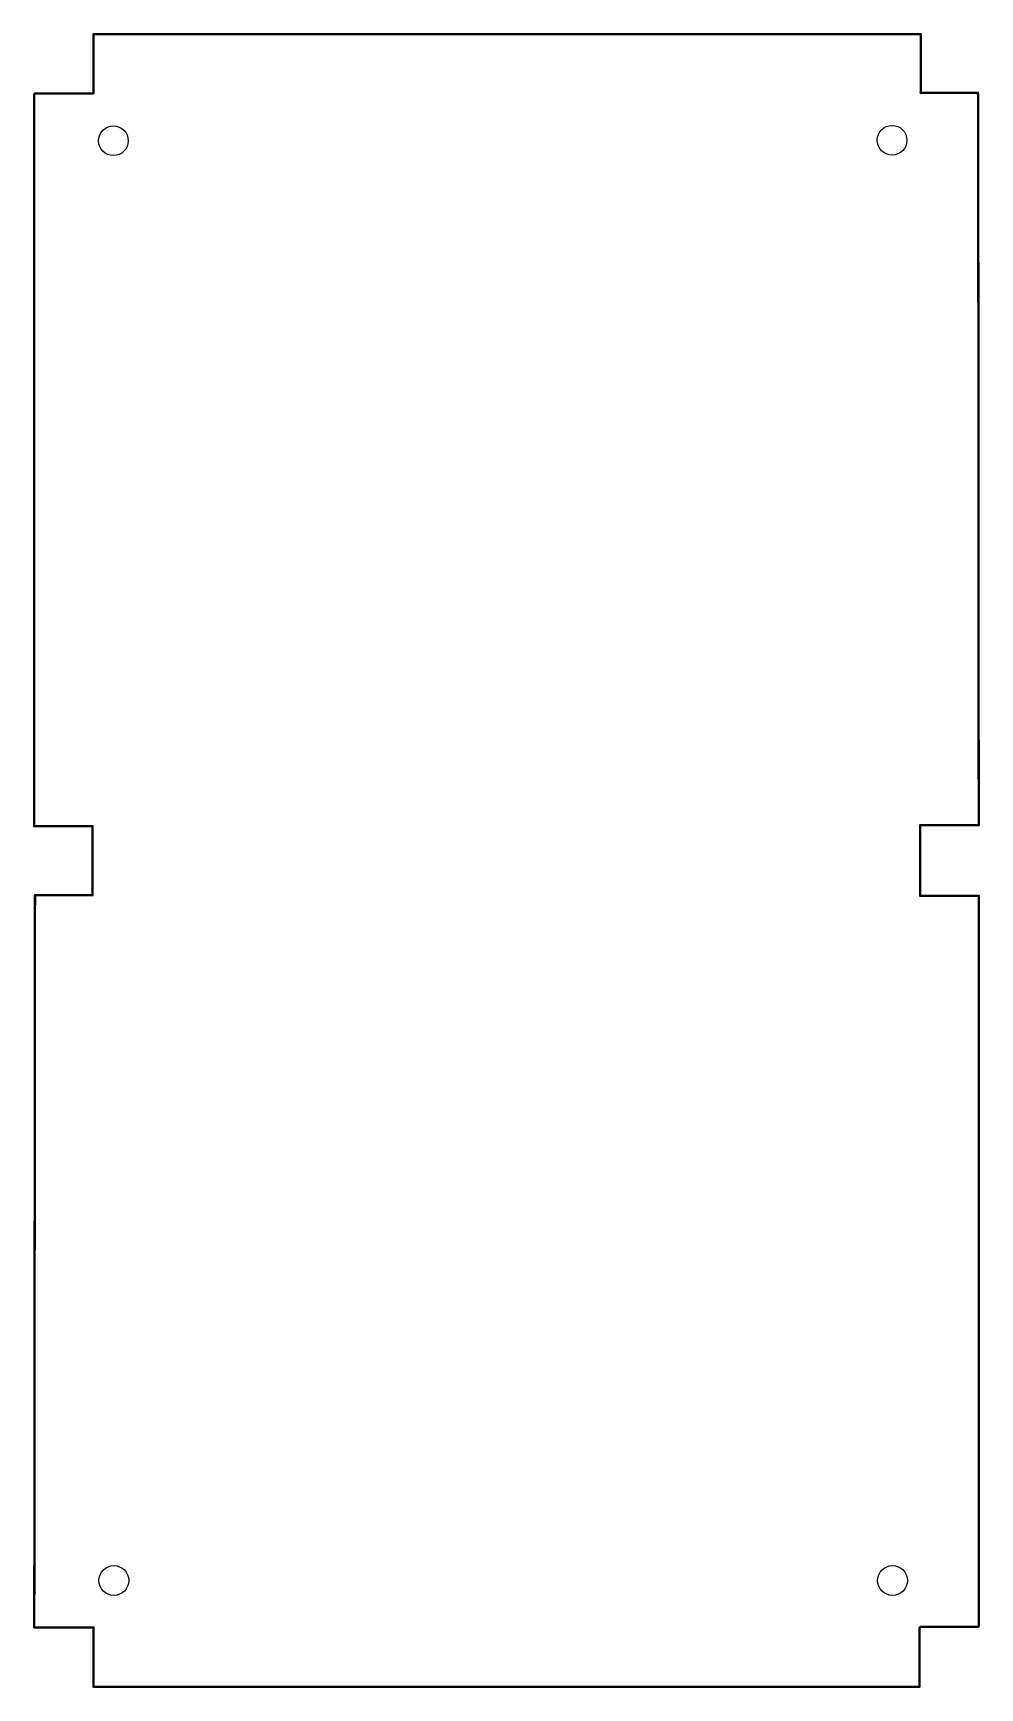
# Model space of a CAD drawing. Extents: x 0 to 102, y 0 to 178.
import ezdxf

# ---------------------------------------------------------------- set-up
doc = ezdxf.new("R2010")
doc.units = 0
doc.layers.add('20', color=7, linetype='CONTINUOUS')

msp = doc.modelspace()

# ---------------------------------------------------------------- linework, layer by layer
at = {"layer": '20', "const_width": 0.254}
for points in [[(95.377, 177.8254), (6.3754, 177.8254)], [(6.3754, 177.8254), (6.3754, 171.5262)], [(95.377, 171.6786), (95.377, 177.8254)], [(0.0762, 171.45), (0, 171.3738)], [(0, 171.3738), (0, 92.6084)], [(6.2992, 171.45), (0.0762, 171.45)], [(6.3754, 171.5262), (6.2992, 171.45)], [(95.3516, 171.5262), (95.377, 171.6786)], [(101.5238, 171.5262), (95.3516, 171.5262)], [(101.5492, 165.4302), (101.5238, 171.5262)], [(101.6, 92.71), (101.5492, 165.4302)], [(0, 92.6084), (6.2484, 92.6084)], [(6.2484, 92.6084), (6.2484, 85.1662)], [(95.3008, 85.1154), (95.3008, 92.71)], [(95.3008, 92.71), (101.6, 92.71)], [(0.0762, 85.1662), (0, 6.3754)], [(6.2484, 85.1662), (0.0762, 85.1662)], [(101.6, 85.1154), (95.3008, 85.1154)], [(101.6, 6.5278), (101.6, 85.1154)], [(6.3754, 6.3754), (0, 6.3754)], [(6.3754, 0), (6.3754, 6.3754)], [(95.2246, 6.3246), (95.3516, 6.4516)], [(95.2246, 0), (95.2246, 6.3246)], [(95.3516, 6.4516), (101.5492, 6.4516)], [(101.5492, 6.4516), (101.6, 6.5278)], [(6.4008, 0), (95.2246, 0)]]:
    msp.add_lwpolyline(points, dxfattribs=at)
at = {"layer": '20', "const_width": 0.127}
for points in [[(6.3754, 177.8889, 1), (6.3754, 177.7619)], [(6.4389, 177.8254, 1), (6.3119, 177.8254)], [(95.4405, 177.8254, 1), (95.3135, 177.8254)], [(95.377, 177.7619, 1), (95.377, 177.8889)], [(0.0635, 171.3738, 1), (-0.0635, 171.3738)], [(-0.0449, 171.4187, 1), (0.0449, 171.3289)], [(0.0762, 171.5135, 1), (0.0762, 171.3865)], [(0.1211, 171.4051, 1), (0.0313, 171.4949)], [(6.2543, 171.4949, 1), (6.3441, 171.4051)], [(6.2992, 171.3865, 1), (6.2992, 171.5135)], [(6.3119, 171.5262, 1), (6.4389, 171.5262)], [(6.4203, 171.4813, 1), (6.3305, 171.5711)], [(95.3516, 171.5897, 1), (95.3516, 171.4627)], [(95.289, 171.5366, 1), (95.4142, 171.5158)], [(95.3135, 171.6786, 1), (95.4405, 171.6786)], [(95.4396, 171.6682, 1), (95.3144, 171.689)], [(101.5873, 171.5265, 1), (101.4603, 171.5259)], [(101.5238, 171.4627, 1), (101.5238, 171.5897)], [(101.6127, 165.4302, 1), (101.4857, 165.4302)], [(101.4857, 165.4299, 1), (101.6127, 165.4305)], [(0, 92.6719, 1), (0, 92.5449)], [(-0.0635, 92.6084, 1), (0.0635, 92.6084)], [(6.3119, 92.6084, 1), (6.1849, 92.6084)], [(6.2484, 92.5449, 1), (6.2484, 92.6719)], [(95.3643, 92.71, 1), (95.2373, 92.71)], [(95.3008, 92.7735, 1), (95.3008, 92.6465)], [(101.5365, 92.71, 1), (101.6635, 92.71)], [(101.6, 92.6465, 1), (101.6, 92.7735)], [(0.0762, 85.2297, 1), (0.0762, 85.1027)], [(0.1397, 85.1661, 1), (0.0127, 85.1663)], [(6.1849, 85.1662, 1), (6.3119, 85.1662)], [(6.2484, 85.1027, 1), (6.2484, 85.2297)], [(95.3008, 85.1789, 1), (95.3008, 85.0519)], [(95.2373, 85.1154, 1), (95.3643, 85.1154)], [(101.6635, 85.1154, 1), (101.5365, 85.1154)], [(101.6, 85.0519, 1), (101.6, 85.1789)], [(0, 6.4389, 1), (0, 6.3119)], [(-0.0635, 6.3755, 1), (0.0635, 6.3753)], [(6.4389, 6.3754, 1), (6.3119, 6.3754)], [(6.3754, 6.3119, 1), (6.3754, 6.4389)], [(95.2881, 6.3246, 1), (95.1611, 6.3246)], [(95.1797, 6.3695, 1), (95.2695, 6.2797)], [(95.3516, 6.5151, 1), (95.3516, 6.3881)], [(95.3965, 6.4067, 1), (95.3067, 6.4965)], [(101.4964, 6.4868, 1), (101.602, 6.4164)], [(101.5365, 6.5278, 1), (101.6635, 6.5278)], [(101.6528, 6.4926, 1), (101.5472, 6.563)], [(101.5492, 6.3881, 1), (101.5492, 6.5151)], [(6.3119, 0, 1), (6.4389, 0)], [(6.4008, 0.0635, 1), (6.4008, -0.0635)], [(95.1611, 0, 1), (95.2881, 0)], [(95.2246, -0.0635, 1), (95.2246, 0.0635)]]:
    msp.add_lwpolyline(points, format="xyb", dxfattribs=at)
at = {"layer": '20'}
for centre in [(8.509, 166.37), (92.2782, 166.4208), (8.5598, 11.43), (92.329, 11.43)]:
    msp.add_circle(centre, 1.6, dxfattribs=at)

doc.saveas('drawing.dxf')
